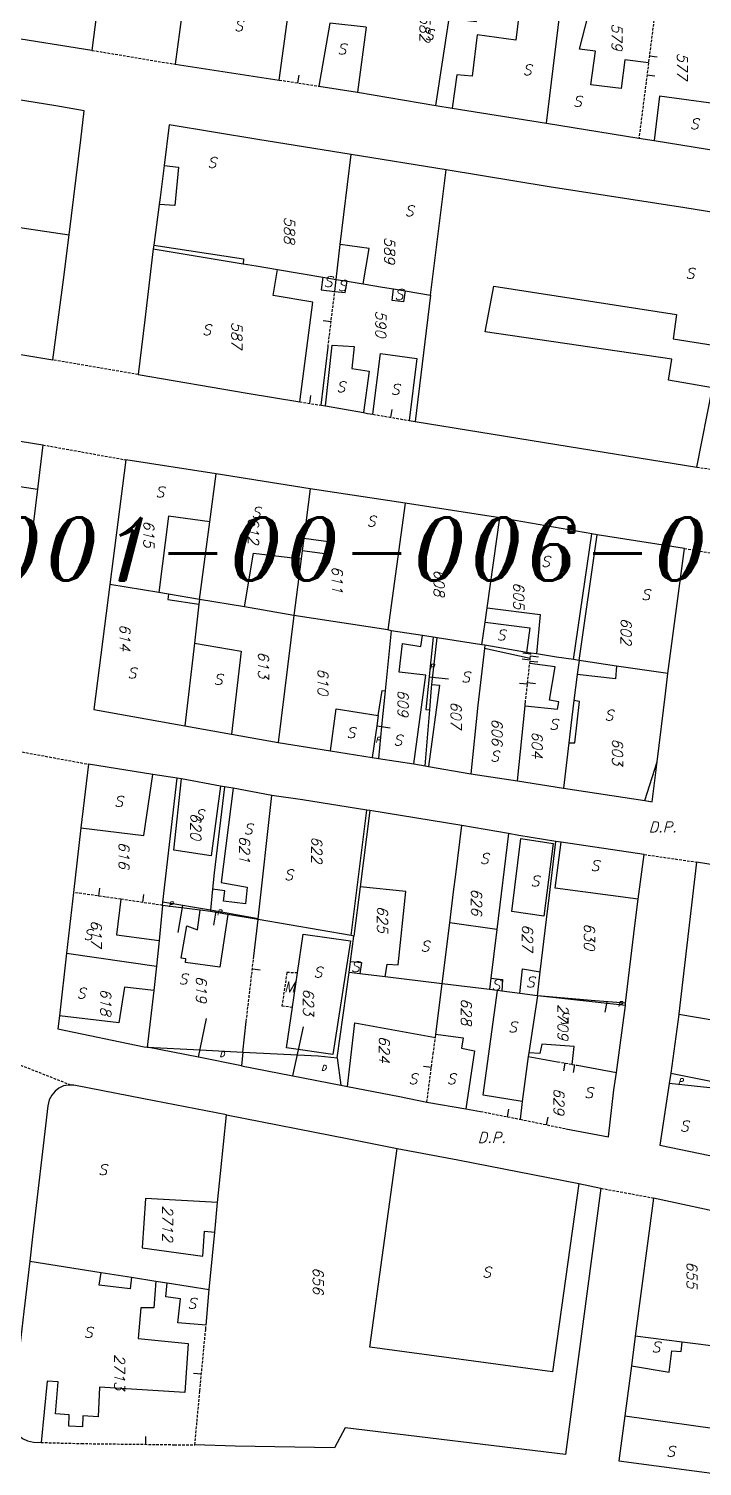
# Model space of a CAD drawing. Extents: x -334462 to -332769, y -29481 to -26664.
# Drawn here: x -334181.8 to -334117.8, y -28205.6 to -28068.9 of the extents above; entities that cross this region are included whole.
import ezdxf
from ezdxf.enums import TextEntityAlignment as Align

# ---------------------------------------------------------------- set-up
doc = ezdxf.new("R2010")
doc.units = 0
doc.header["$MEASUREMENT"] = 0
doc.linetypes.add('HIDDEN', pattern=[0.375, 0.25, -0.125])
for name, color, linetype in [('17', 7, 'CONTINUOUS'), ('18', 7, 'CONTINUOUS'), ('DP$DIVIDING$LINE', 7, 'CONTINUOUS'), ('EASEMENT$BOUNDA$', 7, 'CONTINUOUS'), ('ENC$$ST$$A$$TEXT', 7, 'CONTINUOUS'), ('ENCRO$$AREA$TEXT', 7, 'CONTINUOUS'), ('ENCROACHED$WALL', 7, 'CONTINUOUS'), ('MAP$SHEET$BOUND$', 7, 'CONTINUOUS'), ('PARCEL$BOUNDARY', 7, 'CONTINUOUS'), ('PARCEL$NUMBER', 7, 'CONTINUOUS'), ('STRUC$$FOOTPRINT', 7, 'CONTINUOUS')]:
    doc.layers.add(name, color=color, linetype=linetype)
doc.styles.add('ITALICT', font='ITALICT', dxfattribs={"height": 0.2})

msp = doc.modelspace()

# ---------------------------------------------------------------- linework, layer by layer
at = {"layer": '17', "color": 1, "linetype": 'Continuous'}
for p, q in [((-334122.83, -28071.44), (-334122.09, -28071.53)), ((-334156.26, -28074.02), (-334156.14, -28073.28)), ((-334123.06, -28073.25), (-334122.32, -28073.35)), ((-334153.1, -28096.73), (-334153.84, -28096.64)), ((-334134.17, -28128.92), (-334134.92, -28128.83)), ((-334134.11, -28128.33), (-334134.85, -28128.25)), ((-334134.18, -28129), (-334133.43, -28129.08)), ((-334134.13, -28128.51), (-334133.38, -28128.59)), ((-334134.42, -28131.2), (-334135.17, -28131.12)), ((-334134.41, -28131.04), (-334133.66, -28131.13))]:
    msp.add_line(p, q, dxfattribs=at)
at = {"layer": '18', "color": 1, "linetype": 'Continuous'}
for p, q in [((-334155.13, -28104.49), (-334155.01, -28103.75)), ((-334147.43, -28105.82), (-334147.3, -28105.08)), ((-334175.19, -28151.35), (-334175.09, -28150.6)), ((-334171.01, -28151.95), (-334170.9, -28151.21)), ((-334160.58, -28158.27), (-334159.84, -28158.35)), ((-334143.55, -28167.65), (-334144.3, -28167.56)), ((-334130.86, -28167.23), (-334130.99, -28167.97)), ((-334129.94, -28167.4), (-334130.08, -28168.13)), ((-334136.33, -28172.34), (-334136.18, -28171.6)), ((-334132.61, -28173.1), (-334132.46, -28172.36)), ((-334165.43, -28196.81), (-334166.17, -28196.74)), ((-334170.71, -28203.49), (-334170.7, -28202.74))]:
    msp.add_line(p, q, dxfattribs=at)
at = {"layer": 'DP$DIVIDING$LINE', "color": 30, "linetype": 'HIDDEN'}
for p, q in [((-334175.84, -28070.92), (-334167.91, -28072.24)), ((-334171.44, -28101.76), (-334179.57, -28100.36)), ((-334180.51, -28108.44), (-334172.63, -28109.86)), ((-334119.5, -28118.28), (-334114.61, -28119.15)), ((-334183.96, -28137.37), (-334176.17, -28138.8)), ((-334123.33, -28147.39), (-334118.36, -28148.11)), ((-334177.83, -28169.33), (-334188, -28165.32)), ((-334127.44, -28179.13), (-334122.44, -28180.06))]:
    msp.add_line(p, q, dxfattribs=at)
at = {"layer": 'EASEMENT$BOUNDA$', "color": 3, "linetype": 'HIDDEN'}
msp.add_lwpolyline([(-334156.29, -28158.66), (-334157.3, -28158.62), (-334157.77, -28161.79), (-334156.78, -28161.9)], dxfattribs=at)
at = {"layer": 'ENC$$ST$$A$$TEXT', "color": 1, "linetype": 'Continuous'}
for p, q in [((-334148.75, -28135.15), (-334147.47, -28135.34)), ((-334126.87, -28161.39), (-334127.07, -28162.39)), ((-334165.69, -28166.68), (-334164.96, -28163))]:
    msp.add_line(p, q, dxfattribs=at)
at = {"layer": 'ENCRO$$AREA$TEXT', "color": 5, "linetype": 'Continuous'}
for p, q in [((-334143.77, -28130.49), (-334141.92, -28130.69)), ((-334167.22, -28152.24), (-334167.66, -28154.82)), ((-334164.05, -28152.79), (-334164.29, -28154.11)), ((-334156.72, -28168.45), (-334155.73, -28163.79))]:
    msp.add_line(p, q, dxfattribs=at)
at = {"layer": 'ENCROACHED$WALL', "color": 5, "linetype": 'Continuous'}
for p, q in [((-334164.56, -28152.7), (-334169.1, -28151.93)), ((-334160.04, -28153.52), (-334164.56, -28152.7)), ((-334161.62, -28167.49), (-334152.18, -28169.34))]:
    msp.add_line(p, q, dxfattribs=at)
msp.add_lwpolyline([(-334143.38, -28126.73), (-334144.09, -28133.61), (-334143.72, -28133.63)], dxfattribs=at)
at = {"layer": 'PARCEL$BOUNDARY', "color": 7, "linetype": 'Continuous'}
for p, q in [((-334132.6, -28077.83), (-334131.19, -28066.15)), ((-334149.75, -28068.7), (-334150.57, -28074.91)), ((-334175.84, -28070.92), (-334184.19, -28069.61)), ((-334167.91, -28072.24), (-334158.03, -28073.74)), ((-334154.26, -28074.33), (-334150.57, -28074.91)), ((-334150.57, -28074.91), (-334143.14, -28076.15)), ((-334143.14, -28076.15), (-334141.58, -28076.42)), ((-334141.58, -28076.42), (-334132.6, -28077.83)), ((-334132.6, -28077.83), (-334123.82, -28079.27)), ((-334123.82, -28079.27), (-334122.37, -28079.5)), ((-334122.37, -28079.5), (-334114.97, -28080.69)), ((-334152.22, -28089.38), (-334151.2, -28080.84)), ((-334142.14, -28082.28), (-334151.2, -28080.84)), ((-334143.63, -28094.21), (-334142.14, -28082.28)), ((-334169.44, -28085.58), (-334169.96, -28089.45)), ((-334186.3, -28087.23), (-334178.01, -28088.46)), ((-334169.96, -28089.45), (-334170.01, -28089.81)), ((-334170.01, -28089.81), (-334161.46, -28091.22)), ((-334152.61, -28092.7), (-334152.22, -28089.38)), ((-334158.2, -28091.76), (-334153.87, -28092.49)), ((-334153.87, -28092.49), (-334152.61, -28092.7)), ((-334152.75, -28093.85), (-334152.61, -28092.7)), ((-334152.61, -28092.7), (-334151.58, -28092.87)), ((-334151.58, -28092.87), (-334150.04, -28093.13)), ((-334147.16, -28093.61), (-334146.04, -28093.8)), ((-334146.04, -28093.8), (-334143.63, -28094.21)), ((-334143.63, -28094.21), (-334145.1, -28106.23)), ((-334154.05, -28104.67), (-334153.39, -28099.14)), ((-334154.05, -28104.67), (-334153.63, -28104.74)), ((-334153.63, -28104.74), (-334150, -28105.37)), ((-334145.67, -28106.12), (-334145.1, -28106.23)), ((-334188.99, -28107.04), (-334180.51, -28108.44)), ((-334180.51, -28108.44), (-334181.02, -28112.64)), ((-334172.63, -28109.86), (-334174.15, -28121.73)), ((-334164.03, -28111.2), (-334172.63, -28109.86)), ((-334164.63, -28115.76), (-334164.03, -28111.2)), ((-334155.09, -28112.63), (-334164.03, -28111.2)), ((-334181.02, -28112.64), (-334181.94, -28120.17)), ((-334155.09, -28112.63), (-334155.7, -28117.35)), ((-334146.05, -28113.99), (-334155.09, -28112.63)), ((-334146.05, -28113.99), (-334147.69, -28126.03)), ((-334137.05, -28115.39), (-334146.05, -28113.99)), ((-334165.61, -28123.13), (-334164.63, -28115.76)), ((-334138.25, -28123.95), (-334137.05, -28115.39)), ((-334128.31, -28116.91), (-334137.05, -28115.39)), ((-334130.05, -28128.86), (-334128.31, -28116.91)), ((-334127.8, -28116.99), (-334128.31, -28116.91)), ((-334119.5, -28118.28), (-334127.8, -28116.99)), ((-334155.85, -28118.48), (-334155.95, -28119.29)), ((-334155.7, -28117.35), (-334155.85, -28118.48)), ((-334121.07, -28130.19), (-334119.5, -28118.28)), ((-334155.95, -28119.29), (-334156.65, -28124.65)), ((-334169.49, -28122.49), (-334174.15, -28121.73)), ((-334168.55, -28122.65), (-334169.49, -28122.49)), ((-334165.61, -28123.13), (-334168.55, -28122.65)), ((-334165.66, -28123.59), (-334166.09, -28127.28)), ((-334165.61, -28123.13), (-334165.66, -28123.59)), ((-334161.34, -28123.85), (-334165.61, -28123.13)), ((-334156.65, -28124.65), (-334161.34, -28123.85)), ((-334138.43, -28125.31), (-334138.25, -28123.95)), ((-334156.65, -28124.65), (-334158.12, -28136.73)), ((-334147.69, -28126.03), (-334156.65, -28124.65)), ((-334138.77, -28127.44), (-334138.43, -28125.31)), ((-334147.38, -28126.11), (-334147.95, -28131.82)), ((-334147.38, -28126.11), (-334147.69, -28126.03)), ((-334144.4, -28126.57), (-334147.38, -28126.11)), ((-334143.38, -28126.73), (-334144.4, -28126.57)), ((-334143.01, -28126.79), (-334143.38, -28126.73)), ((-334166.09, -28127.28), (-334167.02, -28135.15)), ((-334143.52, -28131.22), (-334143.01, -28126.79)), ((-334138.77, -28127.44), (-334143.01, -28126.79)), ((-334138.46, -28127.48), (-334138.77, -28127.44)), ((-334138.46, -28127.48), (-334138.5, -28127.81)), ((-334134.51, -28128.17), (-334138.46, -28127.48)), ((-334134.1, -28128.24), (-334134.51, -28128.17)), ((-334133.57, -28128.32), (-334134.1, -28128.24)), ((-334129.52, -28128.94), (-334130.05, -28128.86)), ((-334129.52, -28128.94), (-334129.69, -28130.27)), ((-334125.95, -28129.47), (-334129.52, -28128.94)), ((-334121.07, -28130.19), (-334125.95, -28129.47)), ((-334129.69, -28130.27), (-334130.01, -28132.76)), ((-334135.38, -28140.4), (-334134.65, -28133.26)), ((-334144.16, -28138.95), (-334143.72, -28133.63)), ((-334167.02, -28135.15), (-334162.58, -28135.94)), ((-334162.58, -28135.94), (-334158.12, -28136.73)), ((-334158.12, -28136.73), (-334153.14, -28137.52)), ((-334153.14, -28137.52), (-334149.18, -28138.16)), ((-334130.5, -28136.76), (-334131, -28141.08)), ((-334176.17, -28138.8), (-334176.9, -28144.87)), ((-334170.06, -28139.79), (-334176.17, -28138.8)), ((-334149.18, -28138.16), (-334148.6, -28138.25)), ((-334148.6, -28138.25), (-334145.22, -28138.78)), ((-334145.22, -28138.78), (-334144.16, -28138.95)), ((-334144.16, -28138.95), (-334143.82, -28139.01)), ((-334143.82, -28139.01), (-334139.8, -28139.73)), ((-334167.74, -28140.13), (-334170.06, -28139.79)), ((-334169.1, -28151.93), (-334167.74, -28140.13)), ((-334167.33, -28140.2), (-334167.74, -28140.13)), ((-334163.62, -28140.88), (-334167.33, -28140.2)), ((-334139.8, -28139.73), (-334135.38, -28140.4)), ((-334135.38, -28140.4), (-334131, -28141.08)), ((-334163.24, -28140.97), (-334163.62, -28140.88)), ((-334162.41, -28141.09), (-334163.24, -28140.97)), ((-334158.74, -28141.77), (-334162.41, -28141.09)), ((-334160.04, -28153.52), (-334158.74, -28141.77)), ((-334131, -28141.08), (-334123.26, -28142.27)), ((-334149.42, -28143.22), (-334150.34, -28150.46)), ((-334149.42, -28143.22), (-334149.7, -28143.18)), ((-334140.65, -28144.63), (-334149.42, -28143.22)), ((-334176.9, -28144.87), (-334177.6, -28151)), ((-334136.22, -28145.39), (-334140.65, -28144.63)), ((-334136.22, -28145.39), (-334137.34, -28154.51)), ((-334131.22, -28146.23), (-334131.73, -28146.15)), ((-334123.33, -28147.39), (-334131.22, -28146.23)), ((-334123.88, -28151.65), (-334123.33, -28147.39)), ((-334110.11, -28149.49), (-334118.36, -28148.11)), ((-334177.6, -28151), (-334178.27, -28156.79)), ((-334164.38, -28150.69), (-334164.56, -28152.7)), ((-334150.34, -28150.46), (-334150.94, -28155.15)), ((-334169.13, -28152.23), (-334169.46, -28155.56)), ((-334169.13, -28152.23), (-334169.1, -28151.93)), ((-334165.56, -28152.69), (-334169.13, -28152.23)), ((-334164.57, -28152.82), (-334165.56, -28152.69)), ((-334164.56, -28152.7), (-334164.57, -28152.82)), ((-334162.91, -28153.1), (-334164.57, -28152.82)), ((-334160.04, -28153.58), (-334162.91, -28153.1)), ((-334160.04, -28153.58), (-334160.04, -28153.52)), ((-334151.2, -28155.1), (-334160.04, -28153.58)), ((-334142.52, -28159.68), (-334141.8, -28153.88)), ((-334151.24, -28157.56), (-334150.94, -28155.15)), ((-334150.94, -28155.15), (-334151.2, -28155.1)), ((-334137.34, -28154.51), (-334137.91, -28159.15)), ((-334178.27, -28156.79), (-334178.93, -28162.72)), ((-334178.27, -28156.79), (-334169.69, -28158.01)), ((-334169.46, -28155.56), (-334169.69, -28158.01)), ((-334169.69, -28158.01), (-334169.96, -28160.34)), ((-334151.38, -28158.63), (-334151.24, -28157.56)), ((-334152.52, -28166.73), (-334151.38, -28158.63)), ((-334150.35, -28158.75), (-334151.38, -28158.63)), ((-334147.94, -28159.04), (-334150.35, -28158.75)), ((-334142.52, -28159.68), (-334147.94, -28159.04)), ((-334137.91, -28159.15), (-334138.04, -28160.22)), ((-334133.48, -28160.83), (-334133.21, -28158.55)), ((-334169.96, -28160.34), (-334170.59, -28165.7)), ((-334143.14, -28164.47), (-334142.52, -28159.68)), ((-334138.04, -28160.22), (-334142.52, -28159.68)), ((-334137.27, -28160.32), (-334138.04, -28160.22)), ((-334136.86, -28160.38), (-334137.27, -28160.32)), ((-334135.16, -28160.61), (-334136.86, -28160.38)), ((-334133.48, -28160.83), (-334135.16, -28160.61)), ((-334133.48, -28160.83), (-334134.29, -28166.24)), ((-334125.94, -28168.11), (-334125.11, -28161.75)), ((-334125.11, -28161.75), (-334125.09, -28161.54)), ((-334161.5, -28166.19), (-334161.16, -28163.26)), ((-334120.04, -28162.6), (-334120.8, -28168.19)), ((-334143.18, -28164.79), (-334143.14, -28164.47)), ((-334134.29, -28166.24), (-334134.35, -28166.6)), ((-334152.52, -28166.73), (-334152.18, -28169.34)), ((-334134.35, -28166.6), (-334134.91, -28170.87)), ((-334134.35, -28166.6), (-334131.55, -28167.1)), ((-334129.71, -28167.44), (-334125.94, -28168.11)), ((-334120.8, -28168.19), (-334120.94, -28169.18)), ((-334152.18, -28169.34), (-334151.54, -28169.46)), ((-334143.98, -28170.94), (-334140.27, -28171.58)), ((-334140.27, -28171.58), (-334138.89, -28171.83)), ((-334134.91, -28170.87), (-334135.12, -28172.57)), ((-334129.55, -28178.68), (-334127.44, -28179.13)), ((-334164.15, -28183.31), (-334163.89, -28180.49)), ((-334122.44, -28180.06), (-334124.17, -28193.2)), ((-334113.91, -28181.92), (-334122.44, -28180.06)), ((-334181.75, -28186.06), (-334174.97, -28187.14)), ((-334174.97, -28187.14), (-334172.09, -28187.59)), ((-334172.09, -28187.59), (-334169.77, -28187.96)), ((-334169.77, -28187.96), (-334168.68, -28188.13)), ((-334168.68, -28188.13), (-334164.68, -28188.77)), ((-334164.98, -28192.15), (-334164.68, -28188.77)), ((-334124.17, -28193.2), (-334124.54, -28196.01)), ((-334119.7, -28193.76), (-334124.17, -28193.2)), ((-334115.67, -28194.27), (-334119.7, -28193.76)), ((-334124.54, -28196.01), (-334125.17, -28200.79))]:
    msp.add_line(p, q, dxfattribs=at)
at = {"layer": 'PARCEL$BOUNDARY', "color": 2, "linetype": 'HIDDEN'}
for p, q in [((-334122.31, -28067.3), (-334122.91, -28072.1)), ((-334122.91, -28072.1), (-334123.82, -28079.27)), ((-334158.03, -28073.74), (-334154.26, -28074.33)), ((-334153.39, -28099.14), (-334152.75, -28093.85)), ((-334156.08, -28104.34), (-334154.05, -28104.67)), ((-334149.12, -28105.53), (-334145.67, -28106.12)), ((-334134.21, -28129.24), (-334134.15, -28128.74)), ((-334134.15, -28128.74), (-334134.1, -28128.24)), ((-334173.08, -28151.65), (-334177.6, -28151)), ((-334169.13, -28152.23), (-334173.08, -28151.65)), ((-334161.16, -28163.26), (-334160.44, -28157.06)), ((-334131.55, -28167.1), (-334130.16, -28167.35)), ((-334130.16, -28167.35), (-334129.71, -28167.44)), ((-334138.89, -28171.83), (-334135.12, -28172.57)), ((-334135.12, -28172.57), (-334130.76, -28173.48))]:
    msp.add_line(p, q, dxfattribs=at)
at = {"layer": 'PARCEL$BOUNDARY', "color": 7, "linetype": 'Continuous'}
for points in [[(-334174.35, -28058.8), (-334175.11, -28065.22), (-334175.84, -28070.92)], [(-334166.53, -28060.73), (-334167.27, -28067.28), (-334167.91, -28072.24)], [(-334178.01, -28088.46), (-334176.91, -28079.42), (-334176.57, -28076.66), (-334179.26, -28076.19), (-334185.01, -28075.29)], [(-334151.2, -28080.84), (-334160.06, -28079.41), (-334168.49, -28077.99), (-334168.98, -28081.87)], [(-334168.98, -28081.87), (-334169.36, -28084.91), (-334169.44, -28085.58)], [(-334093.33, -28090.11), (-334100.01, -28089.03), (-334119.45, -28085.89), (-334132.37, -28083.91), (-334142.14, -28082.28)], [(-334179.57, -28100.36), (-334178.53, -28092.73), (-334178.01, -28088.46)], [(-334170.01, -28089.81), (-334170.8, -28096.54), (-334171.44, -28101.76)], [(-334161.46, -28091.22), (-334160.23, -28091.42), (-334158.2, -28091.76)], [(-334150.04, -28093.13), (-334148.2, -28093.44), (-334147.16, -28093.61)], [(-334189.24, -28098.81), (-334187.22, -28099.07), (-334179.57, -28100.36)], [(-334171.44, -28101.76), (-334161.08, -28103.53), (-334156.08, -28104.34)], [(-334150, -28105.37), (-334149.62, -28105.44), (-334149.12, -28105.53)], [(-334145.1, -28106.23), (-334132.79, -28108.2), (-334118.32, -28110.55)], [(-334174.15, -28121.73), (-334175.65, -28133.61), (-334167.02, -28135.15)], [(-334138.5, -28127.81), (-334139.15, -28133.19), (-334139.8, -28139.73)], [(-334130.05, -28128.86), (-334131.65, -28128.62), (-334133.57, -28128.32)], [(-334122.1, -28138.58), (-334121.31, -28132.13), (-334121.07, -28130.19)], [(-334147.95, -28131.82), (-334148.3, -28135.22), (-334148.6, -28138.25)], [(-334143.72, -28133.63), (-334143.55, -28131.53), (-334143.52, -28131.22)], [(-334130.01, -28132.76), (-334130.31, -28135.12), (-334130.5, -28136.76)], [(-334123.26, -28142.27), (-334122.91, -28142.32), (-334122.88, -28142.33), (-334122.57, -28142.38), (-334122.57, -28142.37), (-334122.1, -28138.58)], [(-334163.24, -28140.97), (-334164.23, -28149.14), (-334164.38, -28150.69)], [(-334149.7, -28143.18), (-334155.82, -28142.2), (-334158.74, -28141.77)], [(-334141.8, -28153.88), (-334141.44, -28150.93), (-334141.23, -28149.29), (-334140.65, -28144.63)], [(-334131.73, -28146.15), (-334135.23, -28145.59), (-334135.25, -28145.59), (-334136.22, -28145.39)], [(-334133.21, -28158.55), (-334132.61, -28153.58), (-334132.61, -28153.55), (-334132.4, -28151.81), (-334131.73, -28146.15)], [(-334118.36, -28148.11), (-334119.66, -28159.27), (-334120.03, -28162.53), (-334120.04, -28162.6)], [(-334125.09, -28161.54), (-334124.21, -28154.16), (-334123.88, -28151.65)], [(-334160.44, -28157.06), (-334160.38, -28156.53), (-334160.04, -28153.58)], [(-334125.11, -28161.75), (-334127.98, -28161.44), (-334133.48, -28160.83)], [(-334178.93, -28162.72), (-334179.07, -28163.97), (-334170.88, -28165.69), (-334170.59, -28165.7)], [(-334170.59, -28165.7), (-334165.55, -28165.97), (-334161.5, -28166.19)], [(-334161.5, -28166.19), (-334154.34, -28166.54), (-334152.52, -28166.73)], [(-334130.76, -28173.48), (-334126.72, -28174.25), (-334126.2, -28169.76), (-334125.94, -28168.11)], [(-334177.83, -28169.33), (-334178.11, -28169.32), (-334178.54, -28169.38), (-334179, -28169.61), (-334179.34, -28169.89), (-334179.66, -28170.27), (-334179.9, -28170.71), (-334180.04, -28171.3), (-334180.55, -28175.65), (-334181.49, -28183.74), (-334181.75, -28186.06)], [(-334163.04, -28172.15), (-334170.9, -28170.62), (-334177.55, -28169.34), (-334177.83, -28169.33)], [(-334151.54, -28169.46), (-334146.59, -28170.42), (-334143.98, -28170.94)], [(-334120.94, -28169.18), (-334121.83, -28175.02), (-334113.4, -28176.77)], [(-334112.5, -28170.09), (-334117.09, -28169.59), (-334120.94, -28169.18)], [(-334163.89, -28180.49), (-334163.62, -28177.74), (-334163.04, -28172.15)], [(-334163.04, -28172.15), (-334151.42, -28174.42), (-334146.8, -28175.34)], [(-334146.8, -28175.34), (-334141.03, -28176.43), (-334129.55, -28178.68)], [(-334127.44, -28179.13), (-334130.8, -28204.45), (-334151.77, -28201.92), (-334152.77, -28203.83), (-334162.21, -28203.67), (-334166.05, -28203.54)], [(-334164.68, -28188.77), (-334164.37, -28185.56), (-334164.15, -28183.31)], [(-334181.75, -28186.06), (-334182.32, -28190.84), (-334183.45, -28200.73), (-334183.44, -28201.28), (-334183.33, -28201.8), (-334183.11, -28202.24), (-334182.86, -28202.58), (-334182.43, -28202.93), (-334181.98, -28203.14), (-334181.39, -28203.29), (-334180.68, -28203.31)], [(-334125.17, -28200.79), (-334125.73, -28205.06), (-334108.3, -28207.37)]]:
    msp.add_lwpolyline(points, dxfattribs=at)
at = {"layer": 'PARCEL$BOUNDARY', "color": 2, "linetype": 'HIDDEN'}
for points in [[(-334118.32, -28110.55), (-334108.52, -28112.04), (-334096.86, -28114.01), (-334084.5, -28115.92)], [(-334134.65, -28133.26), (-334134.62, -28132.97), (-334134.21, -28129.24)], [(-334143.98, -28170.94), (-334143.39, -28166.36), (-334143.18, -28164.79)], [(-334166.05, -28203.54), (-334165.58, -28198.4), (-334165.02, -28192.54), (-334164.98, -28192.15)], [(-334180.68, -28203.31), (-334176.84, -28203.41), (-334168, -28203.52), (-334166.05, -28203.54)]]:
    msp.add_lwpolyline(points, dxfattribs=at)
at = {"layer": 'STRUC$$FOOTPRINT', "color": 1, "linetype": 'Continuous'}
for p, q in [((-334129.52, -28128.94), (-334127.8, -28116.99)), ((-334134.15, -28128.74), (-334138.5, -28127.81)), ((-334123.26, -28142.27), (-334122.1, -28138.58)), ((-334151.2, -28155.1), (-334149.7, -28143.18)), ((-334135.9, -28152.82), (-334135.04, -28145.88)), ((-334137.34, -28154.51), (-334141.8, -28153.88)), ((-334111.72, -28164.03), (-334120.04, -28162.6)), ((-334161.5, -28166.19), (-334161.62, -28167.49)), ((-334125.17, -28200.79), (-334107.77, -28203.23))]:
    msp.add_line(p, q, dxfattribs=at)
for points in [[(-334158.03, -28073.74), (-334156.49, -28062.38), (-334166.53, -28060.73)], [(-334143.14, -28076.15), (-334141.87, -28067.88), (-334139.27, -28068.17), (-334138.74, -28064.71)], [(-334131.19, -28066.15), (-334135.02, -28065.76), (-334135.53, -28069.95), (-334139.22, -28069.44), (-334139.69, -28073.37), (-334141.15, -28073.24), (-334141.58, -28076.42)], [(-334122.91, -28072.1), (-334125.16, -28071.81), (-334125.5, -28074.56), (-334128.4, -28074.19), (-334127.94, -28071.01), (-334129.47, -28070.82), (-334128.66, -28067.61), (-334127.62, -28067.76), (-334127.48, -28066.45)], [(-334149.75, -28068.7), (-334153.22, -28068.32), (-334154.26, -28074.33)], [(-334114.41, -28076.29), (-334121.85, -28075.28), (-334122.37, -28079.5)], [(-334168.98, -28081.87), (-334167.62, -28082.04), (-334167.97, -28085.69), (-334169.44, -28085.58)], [(-334169.96, -28089.45), (-334161.42, -28090.76), (-334161.46, -28091.22)], [(-334150.04, -28093.13), (-334149.47, -28089.77), (-334152.22, -28089.38)], [(-334118.32, -28110.55), (-334116.84, -28103.01), (-334121, -28102.29), (-334120.68, -28100.29), (-334138.43, -28097.69), (-334137.63, -28093.33), (-334120.24, -28096.03), (-334120.55, -28098.34), (-334095.35, -28102.34), (-334093.33, -28090.11)], [(-334156.08, -28104.34), (-334154.84, -28094.86), (-334158.6, -28094.23), (-334158.2, -28091.76)], [(-334153.87, -28092.49), (-334154.04, -28093.69), (-334152.75, -28093.85)], [(-334152.75, -28093.85), (-334151.75, -28093.96), (-334151.58, -28092.87)], [(-334146.04, -28093.8), (-334146.22, -28094.83), (-334147.28, -28094.72), (-334147.16, -28093.61)], [(-334153.63, -28104.74), (-334152.98, -28098.97), (-334150.9, -28099.07), (-334151.12, -28101.17), (-334149.49, -28101.42), (-334150, -28105.37)], [(-334149.12, -28105.53), (-334148.41, -28099.74), (-334144.93, -28100.24), (-334145.67, -28106.12)], [(-334190.07, -28115.8), (-334188.7, -28116.01), (-334188.48, -28114.37), (-334187.12, -28114.51), (-334186.7, -28111.81), (-334181.02, -28112.64)], [(-334164.63, -28115.76), (-334168.57, -28115.21), (-334169.49, -28122.49)], [(-334155.85, -28118.48), (-334153.22, -28118.84), (-334153.11, -28117.69), (-334155.7, -28117.35)], [(-334161.34, -28123.85), (-334160.48, -28118.74), (-334155.95, -28119.29)], [(-334168.55, -28122.65), (-334168.63, -28123.13), (-334165.66, -28123.59)], [(-334138.25, -28123.95), (-334133.22, -28124.58), (-334133.57, -28128.32)], [(-334138.43, -28125.31), (-334134.21, -28125.84), (-334134.51, -28128.17)], [(-334145.22, -28138.78), (-334144.09, -28130.33), (-334146.63, -28130.06), (-334146.29, -28127.34), (-334144.57, -28127.61), (-334144.4, -28126.57)], [(-334166.09, -28127.28), (-334161.66, -28128.05), (-334162.58, -28135.94)], [(-334134.65, -28133.26), (-334131.58, -28133.58), (-334131.45, -28132.87), (-334132.32, -28132.73), (-334131.79, -28129.56), (-334134.21, -28129.24)], [(-334125.95, -28129.47), (-334126.05, -28130.7), (-334129.69, -28130.27)], [(-334148.61, -28134.16), (-334148.25, -28131.81), (-334147.95, -28131.82)], [(-334143.52, -28131.22), (-334142.8, -28131.28), (-334143.82, -28139.01)], [(-334153.14, -28137.52), (-334152.61, -28133.55), (-334148.61, -28134.16)], [(-334130.5, -28136.76), (-334129.91, -28136.76), (-334129.47, -28132.83), (-334130.01, -28132.76)], [(-334148.61, -28134.16), (-334148.75, -28135.15), (-334149.18, -28138.16)], [(-334176.9, -28144.87), (-334170.89, -28145.59), (-334170.06, -28139.79)], [(-334163.62, -28140.88), (-334164.5, -28147.52), (-334168.05, -28146.99), (-334167.33, -28140.2)], [(-334162.41, -28141.09), (-334163.56, -28150.06), (-334161.07, -28150.49), (-334161.24, -28152.09), (-334163.34, -28151.84), (-334163.19, -28150.85), (-334164.38, -28150.69)], [(-334135.04, -28145.88), (-334131.97, -28146.35), (-334132.85, -28153.26), (-334135.9, -28152.82)], [(-334123.88, -28151.65), (-334131.79, -28150.6), (-334131.22, -28146.23)], [(-334147.94, -28159.04), (-334147.77, -28157.81), (-334146.73, -28157.89), (-334145.99, -28150.92), (-334150.34, -28150.46)], [(-334173.08, -28151.65), (-334173.51, -28155.02), (-334169.46, -28155.56)], [(-334162.91, -28153.1), (-334163.69, -28158.12), (-334166.95, -28157.67), (-334166.92, -28157.33), (-334167.36, -28157.26), (-334166.81, -28154.17), (-334165.79, -28154.55), (-334165.56, -28152.69)], [(-334156.29, -28158.66), (-334155.74, -28154.97), (-334151.25, -28155.61), (-334152.94, -28166.4), (-334157.34, -28165.78), (-334156.78, -28161.9)], [(-334151.24, -28157.56), (-334150.22, -28157.65), (-334150.35, -28158.75)], [(-334156.78, -28161.9), (-334156.78, -28161.87), (-334156.29, -28158.66)], [(-334137.91, -28159.15), (-334136.79, -28159.29), (-334136.86, -28160.38)], [(-334135.16, -28160.61), (-334134.88, -28158.28), (-334133.21, -28158.55)], [(-334169.96, -28160.34), (-334172.74, -28160.02), (-334173.27, -28163.4), (-334178.93, -28162.72)], [(-334134.91, -28170.87), (-334138.63, -28170.28), (-334137.27, -28160.32)], [(-334125.09, -28161.54), (-334127.97, -28161.3), (-334133.48, -28160.83)], [(-334151.54, -28169.46), (-334150.85, -28163.4), (-334143.18, -28164.79)], [(-334143.14, -28164.47), (-334140.53, -28164.83), (-334140.71, -28165.81), (-334139.45, -28166.05), (-334140.27, -28171.58)], [(-334161.62, -28167.49), (-334165.69, -28166.68), (-334170.59, -28165.7)], [(-334130.16, -28167.35), (-334129.97, -28165.65), (-334133.04, -28165.44), (-334133.24, -28166.31), (-334134.29, -28166.24)], [(-334120.8, -28168.19), (-334116.97, -28168.95), (-334112.47, -28169.85)], [(-334129.55, -28178.68), (-334132.05, -28196.59), (-334149.42, -28194.23), (-334146.8, -28175.34)], [(-334163.89, -28180.49), (-334170.73, -28180.1), (-334171.07, -28184.8), (-334165.3, -28185.59), (-334165.13, -28183.22), (-334164.15, -28183.31)], [(-334169.77, -28187.96), (-334169.95, -28190.51), (-334171.2, -28190.51), (-334171.44, -28193.43), (-334166.7, -28193.91), (-334167, -28198.57), (-334175.11, -28198.04), (-334175.25, -28200.86), (-334176.72, -28200.78), (-334176.74, -28201.83), (-334178.03, -28201.77), (-334178.02, -28200.69), (-334179.31, -28200.57), (-334179.06, -28197.53), (-334180.09, -28197.47), (-334180.68, -28203.31)], [(-334172.09, -28187.59), (-334172.19, -28188.69), (-334175.15, -28188.34), (-334174.97, -28187.14)], [(-334164.98, -28192.15), (-334167.66, -28191.94), (-334167.43, -28189.65), (-334168.81, -28189.46), (-334168.68, -28188.13)], [(-334124.54, -28196.01), (-334120.94, -28196.61), (-334120.68, -28194.59), (-334119.8, -28194.65), (-334119.7, -28193.76)]]:
    msp.add_lwpolyline(points, dxfattribs=at)

# ---------------------------------------------------------------- texts
at = {"layer": 'DP$DIVIDING$LINE', "color": 2, "linetype": 'Continuous', "style": 'ITALICT'}
for p in [(-334121.56, -28144.78), (-334137.82, -28174.3)]:
    msp.add_text('D.P.', height=1, dxfattribs=at).set_placement(p, align=Align.MIDDLE)
at = {"layer": 'EASEMENT$BOUNDA$', "color": 3, "linetype": 'Continuous', "style": 'ITALICT'}
msp.add_text('M', height=1, dxfattribs=at).set_placement((-334157.05, -28159.98), align=Align.MIDDLE)
at = {"layer": 'ENC$$ST$$A$$TEXT', "color": 1, "linetype": 'Continuous', "style": 'ITALICT'}
for s, p in [('P', (-334148.65, -28136.49)), ('P', (-334125.6, -28161.61)), ('D', (-334163.46, -28166.38)), ('P', (-334119.84, -28168.96))]:
    msp.add_text(s, height=0.5, dxfattribs=at).set_placement(p, align=Align.MIDDLE)
at = {"layer": 'ENCRO$$AREA$TEXT', "color": 5, "linetype": 'Continuous', "style": 'ITALICT'}
for s, p in [('P', (-334143.5, -28129.53)), ('P', (-334168.33, -28152.13)), ('P', (-334163.72, -28152.92)), ('D', (-334153.79, -28167.68))]:
    msp.add_text(s, height=0.5, dxfattribs=at).set_placement(p, align=Align.MIDDLE)
at = {"layer": 'MAP$SHEET$BOUND$', "color": 6, "linetype": 'Continuous', "style": 'ITALICT'}
msp.add_text('232001-00-006-0', height=6, dxfattribs=at).set_placement((-334159.56, -28118.33), align=Align.MIDDLE)
at = {"layer": 'PARCEL$NUMBER', "color": 7, "linetype": 'Continuous', "style": 'ITALICT'}
for s, p in [('582', (-334144.17, -28068.83)), ('579', (-334125.9, -28069.65)), ('577', (-334119.69, -28072.43)), ('588', (-334157.05, -28088.03)), ('589', (-334147.52, -28089.95)), ('590', (-334148.36, -28096.94)), ('587', (-334162.06, -28098.02)), ('615', (-334170.43, -28116.92)), ('612', (-334160.47, -28116.62)), ('611', (-334152.51, -28121.25)), ('608', (-334142.82, -28121.57)), ('605', (-334135.25, -28122.78)), ('602', (-334125.04, -28126.18)), ('614', (-334172.7, -28126.76)), ('613', (-334159.53, -28129.37)), ('610', (-334153.87, -28130.97)), ('609', (-334146.25, -28133)), ('607', (-334141.21, -28134.13)), ('606', (-334137.31, -28135.75)), ('604', (-334133.5, -28136.96)), ('603', (-334125.86, -28137.63)), ('620', (-334165.96, -28144.72)), ('621', (-334161.31, -28146.9)), ('622', (-334154.45, -28146.95)), ('616', (-334172.79, -28147.47)), ('626', (-334139.26, -28151.91)), ('625', (-334148.21, -28153.56)), ('617', (-334175.42, -28154.93)), ('630', (-334128.53, -28155.2)), ('627', (-334134.41, -28155.31)), ('619', (-334165.44, -28160.21)), ('618', (-334174.52, -28161.44)), ('623', (-334155.25, -28161.43)), ('628', (-334140.24, -28162.35)), ('2709', (-334131.04, -28163.34)), ('624', (-334148.03, -28165.92)), ('629', (-334131.42, -28170.88)), ('2712', (-334168.64, -28182.5)), ('656', (-334154.32, -28187.92)), ('655', (-334118.77, -28187.38)), ('2713', (-334173.2, -28196.63))]:
    msp.add_text(s, height=1, rotation=270.0189, dxfattribs=at).set_placement(p, align=Align.MIDDLE)
at = {"layer": 'STRUC$$FOOTPRINT', "color": 1, "linetype": 'Continuous', "style": 'ITALICT'}
for p in [(-334161.89, -28068.58), (-334143.75, -28069.43), (-334152.08, -28070.79), (-334134.45, -28072.78), (-334129.67, -28075.77), (-334118.55, -28077.91), (-334164.43, -28081.59), (-334145.67, -28086.18), (-334153.38, -28092.92), (-334118.96, -28092.12), (-334152.05, -28093.29), (-334146.64, -28094.13), (-334164.93, -28097.5), (-334152.17, -28102.92), (-334147, -28103.16), (-334169.38, -28112.92), (-334160.23, -28114.85), (-334149.28, -28115.69), (-334132.71, -28119.53), (-334123.18, -28122.69), (-334136.93, -28126.52), (-334172.03, -28130.14), (-334163.84, -28130.74), (-334140.3, -28130.51), (-334131.94, -28135.02), (-334126.67, -28134.15), (-334151.21, -28135.8), (-334146.75, -28136.52), (-334137.54, -28138.04), (-334173.3, -28142.34), (-334165.61, -28143.62), (-334160.98, -28144.97), (-334138.52, -28147.78), (-334128.01, -28148.46), (-334157.13, -28149.32), (-334133.7, -28149.92), (-334176.22, -28155.02), (-334144.16, -28156.11), (-334154.35, -28158.59), (-334150.8, -28158.06), (-334167.17, -28159.23), (-334137.43, -28159.79), (-334134.15, -28159.52), (-334176.86, -28160.58), (-334135.84, -28163.8), (-334130.97, -28162.98), (-334145.3, -28168.72), (-334141.66, -28168.72), (-334128.6, -28170.04), (-334119.5, -28173.22), (-334174.82, -28177.36), (-334138.31, -28187.11), (-334166.34, -28190.08), (-334176.19, -28192.84), (-334122.21, -28194.23), (-334120.81, -28204.15)]:
    msp.add_text('S', height=1, dxfattribs=at).set_placement(p, align=Align.MIDDLE)

doc.saveas('drawing.dxf')
